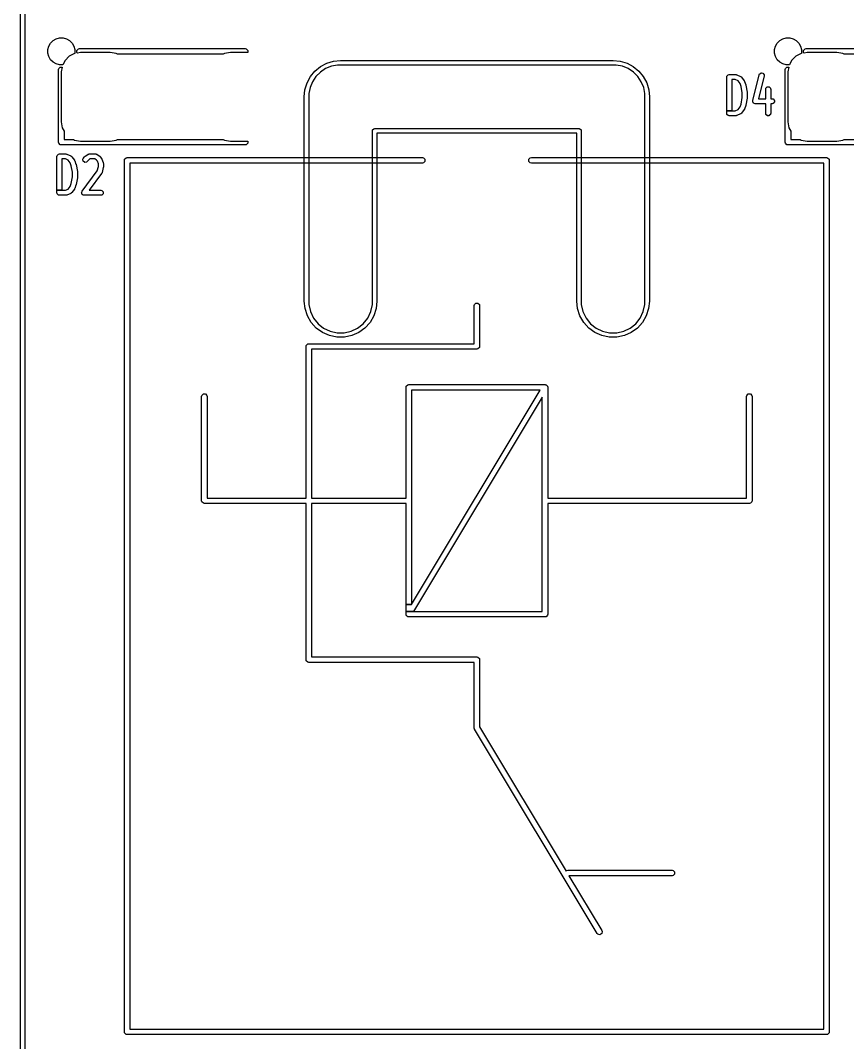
# Model space of a CAD drawing. Header units: inches. Extents: x 0 to 2.68, y 0 to 2.67.
# Drawn here: x -0.002 to 0.715, y 1.158 to 2.045 of the extents above; entities that cross this region are included whole.
import ezdxf

# ---------------------------------------------------------------- set-up
doc = ezdxf.new("R2010")
doc.units = ezdxf.units.IN
doc.header["$MEASUREMENT"] = 0
doc.layers.add('Edge.Cuts', color=254, linetype='CONTINUOUS', true_color=0xd0d2cd)

msp = doc.modelspace()

# ---------------------------------------------------------------- linework, layer by layer
at = {"layer": 'Edge.Cuts', "linetype": 'CONTINUOUS'}
for p, q in [((-0.00197, 0), (-0.00197, 2.66929)), ((0.00197, 2.66732), (0.00197, 0.00197)), ((0.02175, 2.01926), (0.02255, 2.02224)), ((0.02255, 2.02224), (0.02409, 2.02491)), ((0.02409, 2.02491), (0.02627, 2.02709)), ((0.02627, 2.02709), (0.02894, 2.02863)), ((0.02894, 2.02863), (0.03192, 2.02943)), ((0.03192, 2.02943), (0.03501, 2.02943)), ((0.03501, 2.02943), (0.03798, 2.02863)), ((0.03798, 2.02863), (0.04065, 2.02709)), ((0.04065, 2.02709), (0.04283, 2.02491)), ((0.04283, 2.02491), (0.04438, 2.02224)), ((0.04438, 2.02224), (0.04517, 2.01926)), ((0.65168, 2.01926), (0.65247, 2.02224)), ((0.65247, 2.02224), (0.65402, 2.02491)), ((0.65402, 2.02491), (0.6562, 2.02709)), ((0.6562, 2.02709), (0.65887, 2.02863)), ((0.65887, 2.02863), (0.66184, 2.02943)), ((0.66184, 2.02943), (0.66493, 2.02943)), ((0.66493, 2.02943), (0.66791, 2.02863)), ((0.66791, 2.02863), (0.67058, 2.02709)), ((0.67058, 2.02709), (0.67276, 2.02491)), ((0.67276, 2.02491), (0.6743, 2.02224)), ((0.6743, 2.02224), (0.6751, 2.01926)), ((0.02175, 2.01617), (0.02175, 2.01926)), ((0.02255, 2.0132), (0.02175, 2.01617)), ((0.02409, 2.01053), (0.02255, 2.0132)), ((0.04036, 2.01354), (0.03666, 2.00983)), ((0.04503, 2.01591), (0.04036, 2.01354)), ((0.04511, 2.01593), (0.04503, 2.01591)), ((0.04517, 2.01617), (0.04511, 2.01593)), ((0.04517, 2.01926), (0.04517, 2.01617)), ((0.04703, 2.01862), (0.04831, 2.0199)), ((0.04703, 2.01681), (0.04703, 2.01862)), ((0.04753, 2.01631), (0.04703, 2.01681)), ((0.0502, 2.01673), (0.04753, 2.01631)), ((0.04831, 2.0199), (0.04921, 2.02008)), ((0.04921, 2.02008), (0.19291, 2.02008)), ((0.07579, 2.01673), (0.0502, 2.01673)), ((0.08096, 2.01591), (0.07579, 2.01673)), ((0.08206, 2.01535), (0.08096, 2.01591)), ((0.17385, 2.01535), (0.08206, 2.01535)), ((0.17495, 2.01591), (0.17385, 2.01535)), ((0.18012, 2.01673), (0.17495, 2.01591)), ((0.19502, 2.01673), (0.18012, 2.01673)), ((0.19291, 2.02008), (0.19382, 2.0199)), ((0.19382, 2.0199), (0.1951, 2.01862)), ((0.1951, 2.01681), (0.19502, 2.01673)), ((0.1951, 2.01862), (0.1951, 2.01681)), ((0.65168, 2.01617), (0.65168, 2.01926)), ((0.65247, 2.0132), (0.65168, 2.01617)), ((0.65402, 2.01053), (0.65247, 2.0132)), ((0.67028, 2.01354), (0.66658, 2.00983)), ((0.67495, 2.01591), (0.67028, 2.01354)), ((0.67503, 2.01593), (0.67495, 2.01591)), ((0.6751, 2.01617), (0.67503, 2.01593)), ((0.6751, 2.01926), (0.6751, 2.01617)), ((0.67695, 2.01862), (0.67823, 2.0199)), ((0.67695, 2.01681), (0.67695, 2.01862)), ((0.67745, 2.01631), (0.67695, 2.01681)), ((0.68012, 2.01673), (0.67745, 2.01631)), ((0.67823, 2.0199), (0.67913, 2.02008)), ((0.67913, 2.02008), (0.82283, 2.02008)), ((0.70571, 2.01673), (0.68012, 2.01673)), ((0.71088, 2.01591), (0.70571, 2.01673)), ((0.71198, 2.01535), (0.71088, 2.01591)), ((0.80377, 2.01535), (0.71198, 2.01535)), ((0.02627, 2.00835), (0.02409, 2.01053)), ((0.02894, 2.0068), (0.02627, 2.00835)), ((0.03192, 2.00601), (0.02894, 2.0068)), ((0.03128, 2.00287), (0.03256, 2.00415)), ((0.03471, 2.00601), (0.03192, 2.00601)), ((0.03256, 2.00415), (0.03412, 2.00415)), ((0.03412, 2.00415), (0.03346, 2)), ((0.03666, 2.00983), (0.03471, 2.00601)), ((0.25332, 2.00062), (0.25809, 2.00453)), ((0.25809, 2.00453), (0.26354, 2.00745)), ((0.26755, 2.00485), (0.26254, 2.00277)), ((0.26354, 2.00745), (0.26945, 2.00924)), ((0.27288, 2.00591), (0.26755, 2.00485)), ((0.26945, 2.00924), (0.27559, 2.00984)), ((0.27559, 2.00591), (0.27288, 2.00591)), ((0.27559, 2.00984), (0.51181, 2.00984)), ((0.51181, 2.00591), (0.27559, 2.00591)), ((0.51181, 2.00984), (0.51796, 2.00924)), ((0.51453, 2.00591), (0.51181, 2.00591)), ((0.51985, 2.00485), (0.51453, 2.00591)), ((0.51796, 2.00924), (0.52386, 2.00745)), ((0.52487, 2.00277), (0.51985, 2.00485)), ((0.52386, 2.00745), (0.52931, 2.00453)), ((0.52931, 2.00453), (0.53408, 2.00062)), ((0.6562, 2.00835), (0.65402, 2.01053)), ((0.65887, 2.0068), (0.6562, 2.00835)), ((0.66184, 2.00601), (0.65887, 2.0068)), ((0.6612, 2.00287), (0.66248, 2.00415)), ((0.66463, 2.00601), (0.66184, 2.00601)), ((0.66248, 2.00415), (0.66404, 2.00415)), ((0.66404, 2.00415), (0.66339, 2)), ((0.66658, 2.00983), (0.66463, 2.00601)), ((0.0311, 2.00197), (0.03128, 2.00287)), ((0.0311, 1.93898), (0.0311, 2.00197)), ((0.03346, 2), (0.03346, 1.95669)), ((0.24649, 1.9904), (0.2494, 1.99584)), ((0.2494, 1.99584), (0.25332, 2.00062)), ((0.25418, 1.99591), (0.25117, 1.9914)), ((0.25802, 1.99975), (0.25418, 1.99591)), ((0.26254, 2.00277), (0.25802, 1.99975)), ((0.52938, 1.99975), (0.52487, 2.00277)), ((0.53322, 1.99591), (0.52938, 1.99975)), ((0.53623, 1.9914), (0.53322, 1.99591)), ((0.53408, 2.00062), (0.538, 1.99584)), ((0.538, 1.99584), (0.54091, 1.9904)), ((0.61032, 1.99551), (0.61047, 1.99627)), ((0.61032, 1.99548), (0.61032, 1.99551)), ((0.61032, 1.96615), (0.61032, 1.99548)), ((0.61047, 1.99627), (0.61053, 1.99637)), ((0.61053, 1.99637), (0.61159, 1.99743)), ((0.61159, 1.99743), (0.61169, 1.99749)), ((0.61169, 1.99749), (0.61245, 1.99764)), ((0.61245, 1.99764), (0.61249, 1.99764)), ((0.61249, 1.99764), (0.61811, 1.99764)), ((0.61811, 1.99764), (0.61815, 1.99764)), ((0.61815, 1.99764), (0.61817, 1.99763)), ((0.61817, 1.99763), (0.6182, 1.99764)), ((0.6182, 1.99764), (0.61855, 1.99756)), ((0.61855, 1.99756), (0.6189, 1.99749)), ((0.6189, 1.99749), (0.61893, 1.99747)), ((0.61893, 1.99747), (0.61895, 1.99747)), ((0.61895, 1.99747), (0.61899, 1.99746)), ((0.61899, 1.99746), (0.62236, 1.99596)), ((0.62236, 1.99596), (0.6224, 1.99594)), ((0.6224, 1.99594), (0.62249, 1.99587)), ((0.62249, 1.99587), (0.62252, 1.99587)), ((0.62252, 1.99587), (0.62262, 1.99582)), ((0.62262, 1.99582), (0.62281, 1.99564)), ((0.62281, 1.99564), (0.62303, 1.99549)), ((0.62303, 1.99549), (0.6231, 1.9954)), ((0.6231, 1.9954), (0.6231, 1.99538)), ((0.6231, 1.99538), (0.62319, 1.9953)), ((0.62319, 1.9953), (0.62322, 1.99528)), ((0.62322, 1.99528), (0.62547, 1.99228)), ((0.63288, 1.975), (0.63851, 1.9975)), ((0.64271, 1.99645), (0.63776, 1.97664)), ((0.63851, 1.9975), (0.63852, 1.99754)), ((0.63852, 1.99754), (0.63885, 1.99823)), ((0.63885, 1.99823), (0.63892, 1.99832)), ((0.63892, 1.99832), (0.64022, 1.99909)), ((0.64022, 1.99909), (0.64037, 1.99911)), ((0.64037, 1.99911), (0.64183, 1.99875)), ((0.64183, 1.99875), (0.64195, 1.99866)), ((0.64195, 1.99866), (0.64195, 1.99866)), ((0.64195, 1.99866), (0.64272, 1.99737)), ((0.64275, 1.99726), (0.64271, 1.99649)), ((0.64271, 1.99649), (0.64271, 1.99645)), ((0.64272, 1.99737), (0.64275, 1.99726)), ((0.66102, 2.00197), (0.6612, 2.00287)), ((0.66102, 1.93898), (0.66102, 2.00197)), ((0.66339, 2), (0.66339, 1.95669)), ((0.2447, 1.98449), (0.24649, 1.9904)), ((0.24909, 1.98639), (0.24803, 1.98106)), ((0.25117, 1.9914), (0.24909, 1.98639)), ((0.53831, 1.98639), (0.53623, 1.9914)), ((0.53937, 1.98106), (0.53831, 1.98639)), ((0.54091, 1.9904), (0.5427, 1.98449)), ((0.61765, 1.99331), (0.61465, 1.99331)), ((0.61465, 1.99331), (0.61465, 1.96615)), ((0.62009, 1.99223), (0.61765, 1.99331)), ((0.62182, 1.98993), (0.62009, 1.99223)), ((0.62277, 1.98739), (0.62182, 1.98993)), ((0.62382, 1.98178), (0.62277, 1.98739)), ((0.62547, 1.99228), (0.62549, 1.99224)), ((0.62549, 1.99224), (0.6256, 1.992)), ((0.6256, 1.992), (0.62574, 1.99177)), ((0.62574, 1.99177), (0.62576, 1.99174)), ((0.62576, 1.99174), (0.62689, 1.98874)), ((0.62689, 1.98874), (0.6269, 1.9887)), ((0.6269, 1.9887), (0.62692, 1.98855)), ((0.62692, 1.98855), (0.62698, 1.98841)), ((0.62698, 1.98841), (0.62699, 1.98838)), ((0.62699, 1.98838), (0.62811, 1.98238)), ((0.64407, 1.98502), (0.64422, 1.98577)), ((0.64422, 1.98577), (0.64427, 1.98587)), ((0.64427, 1.98587), (0.64534, 1.98694)), ((0.64534, 1.98694), (0.64548, 1.98699)), ((0.64548, 1.98699), (0.64699, 1.98699)), ((0.64699, 1.98699), (0.64712, 1.98694)), ((0.64712, 1.98694), (0.64819, 1.98587)), ((0.64819, 1.98587), (0.64824, 1.98577)), ((0.64824, 1.98577), (0.64839, 1.98502)), ((0.24409, 1.97835), (0.2447, 1.98449)), ((0.24409, 1.80118), (0.24409, 1.97835)), ((0.24803, 1.98106), (0.24803, 1.97835)), ((0.24803, 1.97835), (0.24803, 1.80118)), ((0.53937, 1.97835), (0.53937, 1.98106)), ((0.53937, 1.80118), (0.53937, 1.97835)), ((0.5427, 1.98449), (0.54331, 1.97835)), ((0.54331, 1.97835), (0.54331, 1.80118)), ((0.62277, 1.97206), (0.62382, 1.97768)), ((0.62382, 1.97768), (0.62382, 1.98178)), ((0.62811, 1.97708), (0.62699, 1.97108)), ((0.62811, 1.98238), (0.62812, 1.98234)), ((0.62812, 1.98234), (0.62811, 1.98218)), ((0.62811, 1.98218), (0.62815, 1.98202)), ((0.62815, 1.97744), (0.62811, 1.97728)), ((0.62811, 1.97728), (0.62812, 1.97712)), ((0.62812, 1.97712), (0.62811, 1.97708)), ((0.62815, 1.98202), (0.62815, 1.98198)), ((0.62815, 1.98198), (0.62815, 1.97748)), ((0.62815, 1.97748), (0.62815, 1.97744)), ((0.64407, 1.98498), (0.64407, 1.98502)), ((0.64407, 1.97664), (0.64407, 1.98498)), ((0.64839, 1.98502), (0.6484, 1.98498)), ((0.6484, 1.98498), (0.6484, 1.97664)), ((0.62009, 1.96723), (0.62182, 1.96953)), ((0.62182, 1.96953), (0.62277, 1.97206)), ((0.62689, 1.97072), (0.62576, 1.96772)), ((0.6269, 1.97076), (0.62689, 1.97072)), ((0.62692, 1.9709), (0.6269, 1.97076)), ((0.62698, 1.97104), (0.62692, 1.9709)), ((0.62699, 1.97108), (0.62698, 1.97104)), ((0.63284, 1.9742), (0.63288, 1.97497)), ((0.63287, 1.97409), (0.63284, 1.9742)), ((0.63297, 1.97392), (0.63287, 1.97409)), ((0.63288, 1.97497), (0.63288, 1.975)), ((0.63297, 1.97373), (0.63297, 1.97392)), ((0.63303, 1.97359), (0.63297, 1.97373)), ((0.63338, 1.97323), (0.63303, 1.97359)), ((0.63364, 1.9728), (0.63338, 1.97323)), ((0.63376, 1.97271), (0.63364, 1.9728)), ((0.63364, 1.9728), (0.63364, 1.9728)), ((0.63395, 1.97266), (0.63376, 1.97271)), ((0.63409, 1.97252), (0.63395, 1.97266)), ((0.63419, 1.97247), (0.63409, 1.97252)), ((0.63494, 1.97232), (0.63419, 1.97247)), ((0.63498, 1.97231), (0.63494, 1.97232)), ((0.64407, 1.97231), (0.63498, 1.97231)), ((0.63776, 1.97664), (0.64407, 1.97664)), ((0.64407, 1.96398), (0.64407, 1.97231)), ((0.6484, 1.97664), (0.64961, 1.97664)), ((0.64961, 1.97231), (0.6484, 1.97231)), ((0.6484, 1.97231), (0.6484, 1.96398)), ((0.64961, 1.97664), (0.64964, 1.97664)), ((0.64964, 1.97232), (0.64961, 1.97231)), ((0.64964, 1.97664), (0.6504, 1.97649)), ((0.6504, 1.97247), (0.64964, 1.97232)), ((0.6504, 1.97649), (0.6505, 1.97644)), ((0.6505, 1.97252), (0.6504, 1.97247)), ((0.6505, 1.97644), (0.65156, 1.97537)), ((0.65156, 1.97359), (0.6505, 1.97252)), ((0.65156, 1.97537), (0.65162, 1.97523)), ((0.65162, 1.97373), (0.65156, 1.97359)), ((0.65162, 1.97523), (0.65162, 1.97373)), ((0.61032, 1.96398), (0.61032, 1.96615)), ((0.61032, 1.96615), (0.61465, 1.96615)), ((0.61465, 1.96615), (0.61032, 1.96615)), ((0.61032, 1.96394), (0.61032, 1.96398)), ((0.61047, 1.96319), (0.61032, 1.96394)), ((0.61053, 1.96309), (0.61047, 1.96319)), ((0.61159, 1.96202), (0.61053, 1.96309)), ((0.61169, 1.96197), (0.61159, 1.96202)), ((0.61245, 1.96182), (0.61169, 1.96197)), ((0.61249, 1.96182), (0.61245, 1.96182)), ((0.61811, 1.96182), (0.61249, 1.96182)), ((0.61465, 1.96615), (0.61765, 1.96615)), ((0.61765, 1.96615), (0.62009, 1.96723)), ((0.61815, 1.96182), (0.61811, 1.96182)), ((0.61817, 1.96182), (0.61815, 1.96182)), ((0.6182, 1.96182), (0.61817, 1.96182)), ((0.61855, 1.9619), (0.6182, 1.96182)), ((0.6189, 1.96197), (0.61855, 1.9619)), ((0.61893, 1.96198), (0.6189, 1.96197)), ((0.61895, 1.96199), (0.61893, 1.96198)), ((0.61899, 1.962), (0.61895, 1.96199)), ((0.62236, 1.9635), (0.61899, 1.962)), ((0.6224, 1.96352), (0.62236, 1.9635)), ((0.62249, 1.96359), (0.6224, 1.96352)), ((0.62252, 1.96359), (0.62249, 1.96359)), ((0.62262, 1.96364), (0.62252, 1.96359)), ((0.62281, 1.96381), (0.62262, 1.96364)), ((0.62303, 1.96396), (0.62281, 1.96381)), ((0.6231, 1.96405), (0.62303, 1.96396)), ((0.62319, 1.96415), (0.6231, 1.96407)), ((0.6231, 1.96407), (0.6231, 1.96405)), ((0.62322, 1.96418), (0.62319, 1.96415)), ((0.62547, 1.96718), (0.62322, 1.96418)), ((0.62549, 1.96721), (0.62547, 1.96718)), ((0.6256, 1.96746), (0.62549, 1.96721)), ((0.62574, 1.96768), (0.6256, 1.96746)), ((0.62576, 1.96772), (0.62574, 1.96768)), ((0.64407, 1.96394), (0.64407, 1.96398)), ((0.64422, 1.96319), (0.64407, 1.96394)), ((0.64427, 1.96309), (0.64422, 1.96319)), ((0.64534, 1.96202), (0.64427, 1.96309)), ((0.64548, 1.96196), (0.64534, 1.96202)), ((0.64699, 1.96196), (0.64548, 1.96196)), ((0.64712, 1.96202), (0.64699, 1.96196)), ((0.64819, 1.96309), (0.64712, 1.96202)), ((0.64824, 1.96319), (0.64819, 1.96309)), ((0.64839, 1.96394), (0.64824, 1.96319)), ((0.6484, 1.96398), (0.64839, 1.96394)), ((0.03346, 1.95669), (0.03428, 1.95152)), ((0.03428, 1.95152), (0.03583, 1.94849)), ((0.3033, 1.94957), (0.30436, 1.95064)), ((0.30436, 1.95064), (0.30512, 1.95079)), ((0.30512, 1.95079), (0.48228, 1.95079)), ((0.48228, 1.95079), (0.48304, 1.95064)), ((0.48304, 1.95064), (0.4841, 1.94957)), ((0.66339, 1.95669), (0.6642, 1.95152)), ((0.6642, 1.95152), (0.66575, 1.94849)), ((0.03583, 1.94849), (0.03583, 1.94134)), ((0.30315, 1.94882), (0.3033, 1.94957)), ((0.30315, 1.80118), (0.30315, 1.94882)), ((0.48031, 1.94685), (0.30709, 1.94685)), ((0.30709, 1.94685), (0.30709, 1.80118)), ((0.48031, 1.80118), (0.48031, 1.94685)), ((0.4841, 1.94957), (0.48425, 1.94882)), ((0.48425, 1.94882), (0.48425, 1.80118)), ((0.66575, 1.94849), (0.66575, 1.94134)), ((0.03128, 1.93807), (0.0311, 1.93898)), ((0.03256, 1.93679), (0.03128, 1.93807)), ((0.03346, 1.93661), (0.03256, 1.93679)), ((0.19291, 1.93661), (0.03346, 1.93661)), ((0.03583, 1.94134), (0.04393, 1.94134)), ((0.04393, 1.94134), (0.04503, 1.94078)), ((0.04503, 1.94078), (0.0502, 1.93996)), ((0.0502, 1.93996), (0.07579, 1.93996)), ((0.07579, 1.93996), (0.08096, 1.94078)), ((0.08096, 1.94078), (0.08206, 1.94134)), ((0.08206, 1.94134), (0.17385, 1.94134)), ((0.17385, 1.94134), (0.17495, 1.94078)), ((0.17495, 1.94078), (0.18012, 1.93996)), ((0.18012, 1.93996), (0.19502, 1.93996)), ((0.19382, 1.93679), (0.19291, 1.93661)), ((0.1951, 1.93807), (0.19382, 1.93679)), ((0.19502, 1.93996), (0.1951, 1.93988)), ((0.1951, 1.93988), (0.1951, 1.93807)), ((0.6612, 1.93807), (0.66102, 1.93898)), ((0.66248, 1.93679), (0.6612, 1.93807)), ((0.66339, 1.93661), (0.66248, 1.93679)), ((0.82283, 1.93661), (0.66339, 1.93661)), ((0.66575, 1.94134), (0.67385, 1.94134)), ((0.67385, 1.94134), (0.67495, 1.94078)), ((0.67495, 1.94078), (0.68012, 1.93996)), ((0.68012, 1.93996), (0.70571, 1.93996)), ((0.70571, 1.93996), (0.71088, 1.94078)), ((0.71088, 1.94078), (0.71198, 1.94134)), ((0.71198, 1.94134), (0.80377, 1.94134)), ((0.02961, 1.92658), (0.02962, 1.92662)), ((0.02961, 1.89725), (0.02961, 1.92658)), ((0.02962, 1.92662), (0.02977, 1.92737)), ((0.02977, 1.92737), (0.02982, 1.92747)), ((0.02982, 1.92747), (0.03088, 1.92854)), ((0.03088, 1.92854), (0.03099, 1.92859)), ((0.03099, 1.92859), (0.03174, 1.92874)), ((0.03174, 1.92874), (0.03178, 1.92874)), ((0.03178, 1.92874), (0.0374, 1.92874)), ((0.03694, 1.92441), (0.03394, 1.92441)), ((0.03394, 1.92441), (0.03394, 1.89725)), ((0.03938, 1.92333), (0.03694, 1.92441)), ((0.0374, 1.92874), (0.03744, 1.92874)), ((0.03744, 1.92874), (0.03746, 1.92874)), ((0.03746, 1.92874), (0.0375, 1.92874)), ((0.0375, 1.92874), (0.03784, 1.92866)), ((0.03784, 1.92866), (0.03819, 1.92859)), ((0.03819, 1.92859), (0.03822, 1.92857)), ((0.03822, 1.92857), (0.03824, 1.92857)), ((0.03824, 1.92857), (0.03828, 1.92856)), ((0.03828, 1.92856), (0.04166, 1.92706)), ((0.04166, 1.92706), (0.04169, 1.92704)), ((0.04169, 1.92704), (0.04179, 1.92697)), ((0.04179, 1.92697), (0.04181, 1.92697)), ((0.04181, 1.92697), (0.04191, 1.92692)), ((0.04191, 1.92692), (0.0421, 1.92675)), ((0.0421, 1.92675), (0.04232, 1.9266)), ((0.04232, 1.9266), (0.04239, 1.92651)), ((0.04239, 1.92651), (0.04239, 1.92649)), ((0.04239, 1.92649), (0.04248, 1.92641)), ((0.04248, 1.92641), (0.04251, 1.92638)), ((0.04251, 1.92638), (0.04476, 1.92338)), ((0.05217, 1.92404), (0.05219, 1.92415)), ((0.05239, 1.92255), (0.05217, 1.92404)), ((0.05219, 1.92415), (0.05252, 1.92485)), ((0.05252, 1.92485), (0.05254, 1.92488)), ((0.05254, 1.92488), (0.05367, 1.92638)), ((0.05367, 1.92638), (0.05369, 1.92641)), ((0.05369, 1.92641), (0.05394, 1.92663)), ((0.05394, 1.92663), (0.05417, 1.92686)), ((0.05417, 1.92686), (0.0542, 1.92688)), ((0.0542, 1.92688), (0.05645, 1.92838)), ((0.05645, 1.92838), (0.05648, 1.9284)), ((0.05648, 1.9284), (0.05671, 1.92849)), ((0.05671, 1.92849), (0.05676, 1.92854)), ((0.05676, 1.92854), (0.05686, 1.92859)), ((0.05686, 1.92859), (0.05703, 1.92863)), ((0.0583, 1.92441), (0.05691, 1.92348)), ((0.05703, 1.92863), (0.05719, 1.92869)), ((0.05719, 1.92869), (0.05731, 1.9287)), ((0.05731, 1.9287), (0.05736, 1.92869)), ((0.05736, 1.92869), (0.05761, 1.92874)), ((0.05761, 1.92874), (0.05765, 1.92874)), ((0.05765, 1.92874), (0.06327, 1.92874)), ((0.06262, 1.92441), (0.0583, 1.92441)), ((0.06401, 1.92348), (0.06262, 1.92441)), ((0.06327, 1.92874), (0.06331, 1.92874)), ((0.06331, 1.92874), (0.06356, 1.92869)), ((0.06356, 1.92869), (0.06362, 1.9287)), ((0.06362, 1.9287), (0.06373, 1.92869)), ((0.06373, 1.92869), (0.06389, 1.92863)), ((0.06389, 1.92863), (0.06407, 1.92859)), ((0.06407, 1.92859), (0.06417, 1.92854)), ((0.06417, 1.92854), (0.06421, 1.92849)), ((0.06421, 1.92849), (0.06444, 1.9284)), ((0.06444, 1.9284), (0.06447, 1.92838)), ((0.06447, 1.92838), (0.06672, 1.92688)), ((0.06672, 1.92688), (0.06675, 1.92686)), ((0.06675, 1.92686), (0.06699, 1.92663)), ((0.06699, 1.92663), (0.06723, 1.92641)), ((0.06723, 1.92641), (0.06726, 1.92638)), ((0.06726, 1.92638), (0.06838, 1.92488)), ((0.06838, 1.92488), (0.0684, 1.92485)), ((0.0684, 1.92485), (0.06852, 1.9246)), ((0.06852, 1.9246), (0.06866, 1.92437)), ((0.06866, 1.92437), (0.06868, 1.92434)), ((0.06868, 1.92434), (0.0698, 1.92134)), ((0.08819, 1.92323), (0.08837, 1.92413)), ((0.08837, 1.92413), (0.08965, 1.92541)), ((0.08965, 1.92541), (0.09055, 1.92559)), ((0.09055, 1.92559), (0.34646, 1.92559)), ((0.34646, 1.92559), (0.34736, 1.92541)), ((0.34736, 1.92541), (0.34864, 1.92413)), ((0.34864, 1.92413), (0.34864, 1.92232)), ((0.43876, 1.92413), (0.44004, 1.92541)), ((0.43876, 1.92232), (0.43876, 1.92413)), ((0.44004, 1.92541), (0.44094, 1.92559)), ((0.44094, 1.92559), (0.69685, 1.92559)), ((0.69685, 1.92559), (0.69775, 1.92541)), ((0.69775, 1.92541), (0.69903, 1.92413)), ((0.69903, 1.92413), (0.69921, 1.92323)), ((0.04111, 1.92103), (0.03938, 1.92333)), ((0.04206, 1.9185), (0.04111, 1.92103)), ((0.04311, 1.91288), (0.04206, 1.9185)), ((0.04476, 1.92338), (0.04478, 1.92335)), ((0.04478, 1.92335), (0.04489, 1.9231)), ((0.04489, 1.9231), (0.04504, 1.92287)), ((0.04504, 1.92287), (0.04505, 1.92284)), ((0.04505, 1.92284), (0.04618, 1.91984)), ((0.04618, 1.91984), (0.04619, 1.9198)), ((0.04619, 1.9198), (0.04621, 1.91966)), ((0.04621, 1.91966), (0.04627, 1.91952)), ((0.04627, 1.91952), (0.04628, 1.91948)), ((0.04628, 1.91948), (0.0474, 1.91348)), ((0.05246, 1.92242), (0.05239, 1.92255)), ((0.05367, 1.92151), (0.05246, 1.92242)), ((0.05381, 1.92148), (0.05367, 1.92151)), ((0.05531, 1.92169), (0.05381, 1.92148)), ((0.05541, 1.92174), (0.05531, 1.92169)), ((0.05598, 1.92225), (0.05541, 1.92174)), ((0.05601, 1.92228), (0.05598, 1.92225)), ((0.05691, 1.92348), (0.05601, 1.92228)), ((0.06473, 1.92253), (0.06401, 1.92348)), ((0.06465, 1.91403), (0.06561, 1.91785)), ((0.06561, 1.92019), (0.06473, 1.92253)), ((0.06561, 1.91785), (0.06561, 1.92019)), ((0.06987, 1.91705), (0.06875, 1.91256)), ((0.0698, 1.92134), (0.06981, 1.9213)), ((0.06981, 1.9213), (0.06987, 1.92096)), ((0.06987, 1.92096), (0.06993, 1.92062)), ((0.06988, 1.91709), (0.06987, 1.91705)), ((0.06989, 1.91732), (0.06988, 1.91709)), ((0.06993, 1.91754), (0.06989, 1.91732)), ((0.06993, 1.92062), (0.06994, 1.92058)), ((0.06994, 1.91758), (0.06993, 1.91754)), ((0.06994, 1.92058), (0.06994, 1.91758)), ((0.08819, 1.16732), (0.08819, 1.92323)), ((0.34646, 1.92087), (0.09291, 1.92087)), ((0.09291, 1.92087), (0.09291, 1.16969)), ((0.34736, 1.92105), (0.34646, 1.92087)), ((0.34864, 1.92232), (0.34736, 1.92105)), ((0.44004, 1.92105), (0.43876, 1.92232)), ((0.44094, 1.92087), (0.44004, 1.92105)), ((0.69449, 1.92087), (0.44094, 1.92087)), ((0.69449, 1.16969), (0.69449, 1.92087)), ((0.69921, 1.92323), (0.69921, 1.16732)), ((0.04206, 1.90317), (0.04311, 1.90878)), ((0.04311, 1.90878), (0.04311, 1.91288)), ((0.0474, 1.90818), (0.04628, 1.90218)), ((0.0474, 1.91348), (0.04741, 1.91344)), ((0.04741, 1.90822), (0.0474, 1.90818)), ((0.04741, 1.91344), (0.04741, 1.91328)), ((0.04741, 1.91328), (0.04744, 1.91312)), ((0.04744, 1.90854), (0.04741, 1.90838)), ((0.04741, 1.90838), (0.04741, 1.90822)), ((0.04744, 1.91312), (0.04744, 1.91308)), ((0.04744, 1.91308), (0.04744, 1.90858)), ((0.04744, 1.90858), (0.04744, 1.90854)), ((0.05142, 1.89638), (0.06465, 1.91403)), ((0.06838, 1.91178), (0.05748, 1.89725)), ((0.0684, 1.91181), (0.06838, 1.91178)), ((0.06841, 1.91182), (0.0684, 1.91182)), ((0.0684, 1.91182), (0.0684, 1.91181)), ((0.06857, 1.91217), (0.06841, 1.91182)), ((0.06873, 1.91251), (0.06857, 1.91217)), ((0.06857, 1.91217), (0.06857, 1.91217)), ((0.06874, 1.91252), (0.06873, 1.91251)), ((0.06873, 1.91251), (0.06873, 1.91251)), ((0.06875, 1.91256), (0.06874, 1.91252)), ((0.02961, 1.89508), (0.02961, 1.89725)), ((0.02961, 1.89725), (0.03394, 1.89725)), ((0.03394, 1.89725), (0.02961, 1.89725)), ((0.03394, 1.89725), (0.03694, 1.89725)), ((0.03694, 1.89725), (0.03938, 1.89833)), ((0.03938, 1.89833), (0.04111, 1.90063)), ((0.04111, 1.90063), (0.04206, 1.90317)), ((0.04476, 1.89828), (0.04251, 1.89528)), ((0.04478, 1.89832), (0.04476, 1.89828)), ((0.04489, 1.89856), (0.04478, 1.89832)), ((0.04504, 1.89879), (0.04489, 1.89856)), ((0.04505, 1.89882), (0.04504, 1.89879)), ((0.04618, 1.90182), (0.04505, 1.89882)), ((0.04619, 1.90186), (0.04618, 1.90182)), ((0.04621, 1.90201), (0.04619, 1.90186)), ((0.04627, 1.90215), (0.04621, 1.90201)), ((0.04628, 1.90218), (0.04627, 1.90215)), ((0.05748, 1.89725), (0.06777, 1.89725)), ((0.06777, 1.89725), (0.06781, 1.89724)), ((0.06781, 1.89724), (0.06856, 1.89709)), ((0.06856, 1.89709), (0.06867, 1.89704)), ((0.02962, 1.89504), (0.02961, 1.89508)), ((0.02977, 1.89429), (0.02962, 1.89504)), ((0.02982, 1.89419), (0.02977, 1.89429)), ((0.03088, 1.89312), (0.02982, 1.89419)), ((0.03099, 1.89307), (0.03088, 1.89312)), ((0.03174, 1.89292), (0.03099, 1.89307)), ((0.03178, 1.89292), (0.03174, 1.89292)), ((0.0374, 1.89292), (0.03178, 1.89292)), ((0.03744, 1.89292), (0.0374, 1.89292)), ((0.03746, 1.89293), (0.03744, 1.89292)), ((0.0375, 1.89292), (0.03746, 1.89293)), ((0.03784, 1.893), (0.0375, 1.89292)), ((0.03819, 1.89307), (0.03784, 1.893)), ((0.03822, 1.89309), (0.03819, 1.89307)), ((0.03824, 1.89309), (0.03822, 1.89309)), ((0.03828, 1.8931), (0.03824, 1.89309)), ((0.04166, 1.8946), (0.03828, 1.8931)), ((0.04169, 1.89462), (0.04166, 1.8946)), ((0.04179, 1.89469), (0.04169, 1.89462)), ((0.04181, 1.89469), (0.04179, 1.89469)), ((0.04191, 1.89474), (0.04181, 1.89469)), ((0.0421, 1.89492), (0.04191, 1.89474)), ((0.04232, 1.89507), (0.0421, 1.89492)), ((0.04239, 1.89516), (0.04232, 1.89507)), ((0.04248, 1.89525), (0.04239, 1.89518)), ((0.04239, 1.89518), (0.04239, 1.89516)), ((0.04251, 1.89528), (0.04248, 1.89525)), ((0.05105, 1.89554), (0.05107, 1.89566)), ((0.05113, 1.89494), (0.05105, 1.89554)), ((0.05107, 1.89566), (0.05113, 1.8958)), ((0.05113, 1.89584), (0.05119, 1.89598)), ((0.05113, 1.8958), (0.05113, 1.89584)), ((0.05113, 1.89433), (0.05113, 1.89494)), ((0.05119, 1.89419), (0.05113, 1.89433)), ((0.05119, 1.89598), (0.05124, 1.89603)), ((0.05125, 1.89413), (0.05119, 1.89419)), ((0.05124, 1.89603), (0.0514, 1.89635)), ((0.05126, 1.89405), (0.05125, 1.89413)), ((0.05134, 1.89392), (0.05126, 1.89405)), ((0.05183, 1.89356), (0.05134, 1.89392)), ((0.0514, 1.89635), (0.05142, 1.89638)), ((0.05226, 1.89312), (0.05183, 1.89356)), ((0.05236, 1.89307), (0.05226, 1.89312)), ((0.05251, 1.89304), (0.05236, 1.89307)), ((0.05254, 1.89302), (0.05251, 1.89304)), ((0.05269, 1.89298), (0.05254, 1.89302)), ((0.05276, 1.89299), (0.05269, 1.89298)), ((0.05311, 1.89292), (0.05276, 1.89299)), ((0.05315, 1.89292), (0.05311, 1.89292)), ((0.06777, 1.89292), (0.05315, 1.89292)), ((0.06781, 1.89292), (0.06777, 1.89292)), ((0.06856, 1.89307), (0.06781, 1.89292)), ((0.06867, 1.89312), (0.06856, 1.89307)), ((0.06867, 1.89704), (0.06973, 1.89598)), ((0.06973, 1.89419), (0.06867, 1.89312)), ((0.06973, 1.89598), (0.06979, 1.89584)), ((0.06979, 1.89433), (0.06973, 1.89419)), ((0.06979, 1.89584), (0.06979, 1.89433)), ((0.24478, 1.79463), (0.24409, 1.80118)), ((0.24803, 1.80118), (0.24803, 1.79808)), ((0.30315, 1.79808), (0.30315, 1.80118)), ((0.30709, 1.80118), (0.3064, 1.79463)), ((0.481, 1.79463), (0.48031, 1.80118)), ((0.48425, 1.80118), (0.48425, 1.79808)), ((0.53937, 1.79808), (0.53937, 1.80118)), ((0.54331, 1.80118), (0.54262, 1.79463)), ((0.24682, 1.78837), (0.24478, 1.79463)), ((0.24803, 1.79808), (0.24941, 1.79202)), ((0.24941, 1.79202), (0.25211, 1.78643)), ((0.29907, 1.78643), (0.30177, 1.79202)), ((0.30177, 1.79202), (0.30315, 1.79808)), ((0.3064, 1.79463), (0.30436, 1.78837)), ((0.39134, 1.79724), (0.39152, 1.79815)), ((0.39134, 1.76417), (0.39134, 1.79724)), ((0.39152, 1.79815), (0.3928, 1.79943)), ((0.3928, 1.79943), (0.3946, 1.79943)), ((0.3946, 1.79943), (0.39588, 1.79815)), ((0.39588, 1.79815), (0.39606, 1.79724)), ((0.39606, 1.79724), (0.39606, 1.76181)), ((0.48304, 1.78837), (0.481, 1.79463)), ((0.48425, 1.79808), (0.48563, 1.79202)), ((0.48563, 1.79202), (0.48833, 1.78643)), ((0.53529, 1.78643), (0.53799, 1.79202)), ((0.53799, 1.79202), (0.53937, 1.79808)), ((0.54262, 1.79463), (0.54058, 1.78837)), ((0.25011, 1.78267), (0.24682, 1.78837)), ((0.25452, 1.77777), (0.25011, 1.78267)), ((0.25211, 1.78643), (0.25598, 1.78157)), ((0.2952, 1.78157), (0.29907, 1.78643)), ((0.30107, 1.78267), (0.29667, 1.77777)), ((0.30436, 1.78837), (0.30107, 1.78267)), ((0.48633, 1.78267), (0.48304, 1.78837)), ((0.49074, 1.77777), (0.48633, 1.78267)), ((0.48833, 1.78643), (0.4922, 1.78157)), ((0.53142, 1.78157), (0.53529, 1.78643)), ((0.53729, 1.78267), (0.53289, 1.77777)), ((0.54058, 1.78837), (0.53729, 1.78267)), ((0.25984, 1.7739), (0.25452, 1.77777)), ((0.25598, 1.78157), (0.26084, 1.7777)), ((0.26586, 1.77123), (0.25984, 1.7739)), ((0.26084, 1.7777), (0.26643, 1.775)), ((0.26643, 1.775), (0.27249, 1.77362)), ((0.27249, 1.77362), (0.2787, 1.77362)), ((0.2787, 1.77362), (0.28475, 1.775)), ((0.28475, 1.775), (0.29035, 1.7777)), ((0.29134, 1.7739), (0.28532, 1.77123)), ((0.29035, 1.7777), (0.2952, 1.78157)), ((0.29667, 1.77777), (0.29134, 1.7739)), ((0.49606, 1.7739), (0.49074, 1.77777)), ((0.4922, 1.78157), (0.49706, 1.7777)), ((0.50208, 1.77123), (0.49606, 1.7739)), ((0.49706, 1.7777), (0.50265, 1.775)), ((0.50265, 1.775), (0.50871, 1.77362)), ((0.50871, 1.77362), (0.51492, 1.77362)), ((0.51492, 1.77362), (0.52097, 1.775)), ((0.52097, 1.775), (0.52657, 1.7777)), ((0.52756, 1.7739), (0.52154, 1.77123)), ((0.52657, 1.7777), (0.53142, 1.78157)), ((0.53289, 1.77777), (0.52756, 1.7739)), ((0.24713, 1.76399), (0.24803, 1.76417)), ((0.24803, 1.76417), (0.39134, 1.76417)), ((0.2723, 1.76986), (0.26586, 1.77123)), ((0.27888, 1.76986), (0.2723, 1.76986)), ((0.28532, 1.77123), (0.27888, 1.76986)), ((0.50852, 1.76986), (0.50208, 1.77123)), ((0.5151, 1.76986), (0.50852, 1.76986)), ((0.52154, 1.77123), (0.5151, 1.76986)), ((0.24567, 1.76181), (0.24585, 1.76272)), ((0.24567, 1.63031), (0.24567, 1.76181)), ((0.24585, 1.76272), (0.24713, 1.76399)), ((0.3937, 1.75945), (0.25039, 1.75945)), ((0.25039, 1.75945), (0.25039, 1.63031)), ((0.3946, 1.75963), (0.3937, 1.75945)), ((0.39588, 1.76091), (0.3946, 1.75963)), ((0.39606, 1.76181), (0.39588, 1.76091)), ((0.33374, 1.72856), (0.33465, 1.72874)), ((0.33465, 1.72874), (0.45276, 1.72874)), ((0.45276, 1.72874), (0.45301, 1.72869)), ((0.45301, 1.72869), (0.4531, 1.72871)), ((0.4531, 1.72871), (0.45321, 1.72865)), ((0.45321, 1.72865), (0.45366, 1.72856)), ((0.1553, 1.71941), (0.15658, 1.72069)), ((0.15658, 1.72069), (0.15838, 1.72069)), ((0.15838, 1.72069), (0.15966, 1.71941)), ((0.33228, 1.72638), (0.33246, 1.72728)), ((0.33228, 1.63031), (0.33228, 1.72638)), ((0.33246, 1.72728), (0.33374, 1.72856)), ((0.33701, 1.53806), (0.44858, 1.72402)), ((0.44858, 1.72402), (0.33701, 1.72402)), ((0.33701, 1.72402), (0.33701, 1.53806)), ((0.45366, 1.72856), (0.45411, 1.72811)), ((0.45411, 1.72811), (0.45465, 1.72778)), ((0.45465, 1.72778), (0.45473, 1.72749)), ((0.45473, 1.72749), (0.45494, 1.72728)), ((0.45494, 1.72728), (0.45512, 1.72638)), ((0.45512, 1.72638), (0.45512, 1.63031)), ((0.62774, 1.71941), (0.62902, 1.72069)), ((0.62902, 1.72069), (0.63083, 1.72069)), ((0.63083, 1.72069), (0.6321, 1.71941)), ((0.15512, 1.7185), (0.1553, 1.71941)), ((0.15512, 1.62795), (0.15512, 1.7185)), ((0.15966, 1.71941), (0.15984, 1.7185)), ((0.15984, 1.7185), (0.15984, 1.63031)), ((0.45039, 1.71785), (0.33882, 1.53189)), ((0.45039, 1.53189), (0.45039, 1.71785)), ((0.62756, 1.7185), (0.62774, 1.71941)), ((0.62756, 1.63031), (0.62756, 1.7185)), ((0.6321, 1.71941), (0.63228, 1.7185)), ((0.63228, 1.7185), (0.63228, 1.62795)), ((0.1553, 1.62705), (0.15512, 1.62795)), ((0.15658, 1.62577), (0.1553, 1.62705)), ((0.15748, 1.62559), (0.15658, 1.62577)), ((0.24567, 1.62559), (0.15748, 1.62559)), ((0.15984, 1.63031), (0.24567, 1.63031)), ((0.24567, 1.49016), (0.24567, 1.62559)), ((0.25039, 1.63031), (0.33228, 1.63031)), ((0.33228, 1.62559), (0.25039, 1.62559)), ((0.25039, 1.62559), (0.25039, 1.49252)), ((0.33228, 1.53806), (0.33228, 1.62559)), ((0.45512, 1.63031), (0.62756, 1.63031)), ((0.62992, 1.62559), (0.45512, 1.62559)), ((0.45512, 1.62559), (0.45512, 1.52953)), ((0.63083, 1.62577), (0.62992, 1.62559)), ((0.6321, 1.62705), (0.63083, 1.62577)), ((0.63228, 1.62795), (0.6321, 1.62705)), ((0.33228, 1.53189), (0.33228, 1.53806)), ((0.33228, 1.53806), (0.33701, 1.53806)), ((0.33701, 1.53806), (0.33228, 1.53806)), ((0.33228, 1.52953), (0.33228, 1.53189)), ((0.33228, 1.53189), (0.33882, 1.53189)), ((0.33882, 1.53189), (0.33228, 1.53189)), ((0.33246, 1.52862), (0.33228, 1.52953)), ((0.33267, 1.52841), (0.33246, 1.52862)), ((0.33275, 1.52812), (0.33267, 1.52841)), ((0.33329, 1.52779), (0.33275, 1.52812)), ((0.33374, 1.52735), (0.33329, 1.52779)), ((0.33419, 1.52726), (0.33374, 1.52735)), ((0.3343, 1.52719), (0.33419, 1.52726)), ((0.33439, 1.52722), (0.3343, 1.52719)), ((0.33465, 1.52717), (0.33439, 1.52722)), ((0.45276, 1.52717), (0.33465, 1.52717)), ((0.33882, 1.53189), (0.45039, 1.53189)), ((0.45366, 1.52735), (0.45276, 1.52717)), ((0.45494, 1.52862), (0.45366, 1.52735)), ((0.45512, 1.52953), (0.45494, 1.52862)), ((0.24585, 1.48925), (0.24567, 1.49016)), ((0.25039, 1.49252), (0.3937, 1.49252)), ((0.3937, 1.49252), (0.3946, 1.49234)), ((0.3946, 1.49234), (0.39588, 1.49106)), ((0.39588, 1.49106), (0.39606, 1.49016)), ((0.39606, 1.49016), (0.39606, 1.43176)), ((0.24713, 1.48798), (0.24585, 1.48925)), ((0.24803, 1.4878), (0.24713, 1.48798)), ((0.39134, 1.4878), (0.24803, 1.4878)), ((0.39134, 1.4311), (0.39134, 1.4878)), ((0.39139, 1.43085), (0.39134, 1.4311)), ((0.39136, 1.43075), (0.39139, 1.43085)), ((0.39146, 1.43048), (0.39136, 1.43075)), ((0.39152, 1.4302), (0.39146, 1.43048)), ((0.39159, 1.43013), (0.39152, 1.4302)), ((0.39168, 1.42989), (0.39159, 1.43013)), ((0.49797, 1.25272), (0.39168, 1.42989)), ((0.39606, 1.43176), (0.47104, 1.3068)), ((0.47104, 1.3068), (0.47154, 1.3073)), ((0.47154, 1.3073), (0.47244, 1.30748)), ((0.47244, 1.30748), (0.56299, 1.30748)), ((0.56299, 1.30748), (0.5639, 1.3073)), ((0.5639, 1.3073), (0.56517, 1.30602)), ((0.56517, 1.30421), (0.5639, 1.30294)), ((0.56517, 1.30602), (0.56517, 1.30421)), ((0.56299, 1.30276), (0.47346, 1.30276)), ((0.47346, 1.30276), (0.50203, 1.25515)), ((0.5639, 1.30294), (0.56299, 1.30276)), ((0.49859, 1.25204), (0.49797, 1.25272)), ((0.50035, 1.2516), (0.49859, 1.25204)), ((0.5019, 1.25253), (0.50035, 1.2516)), ((0.50234, 1.25428), (0.5019, 1.25253)), ((0.50203, 1.25515), (0.50234, 1.25428)), ((0.08837, 1.16642), (0.08819, 1.16732)), ((0.08965, 1.16514), (0.08837, 1.16642)), ((0.09055, 1.16496), (0.08965, 1.16514)), ((0.69685, 1.16496), (0.09055, 1.16496)), ((0.09291, 1.16969), (0.69449, 1.16969)), ((0.69775, 1.16514), (0.69685, 1.16496)), ((0.69903, 1.16642), (0.69775, 1.16514)), ((0.69921, 1.16732), (0.69903, 1.16642))]:
    msp.add_line(p, q, dxfattribs=at)

doc.saveas('drawing.dxf')
